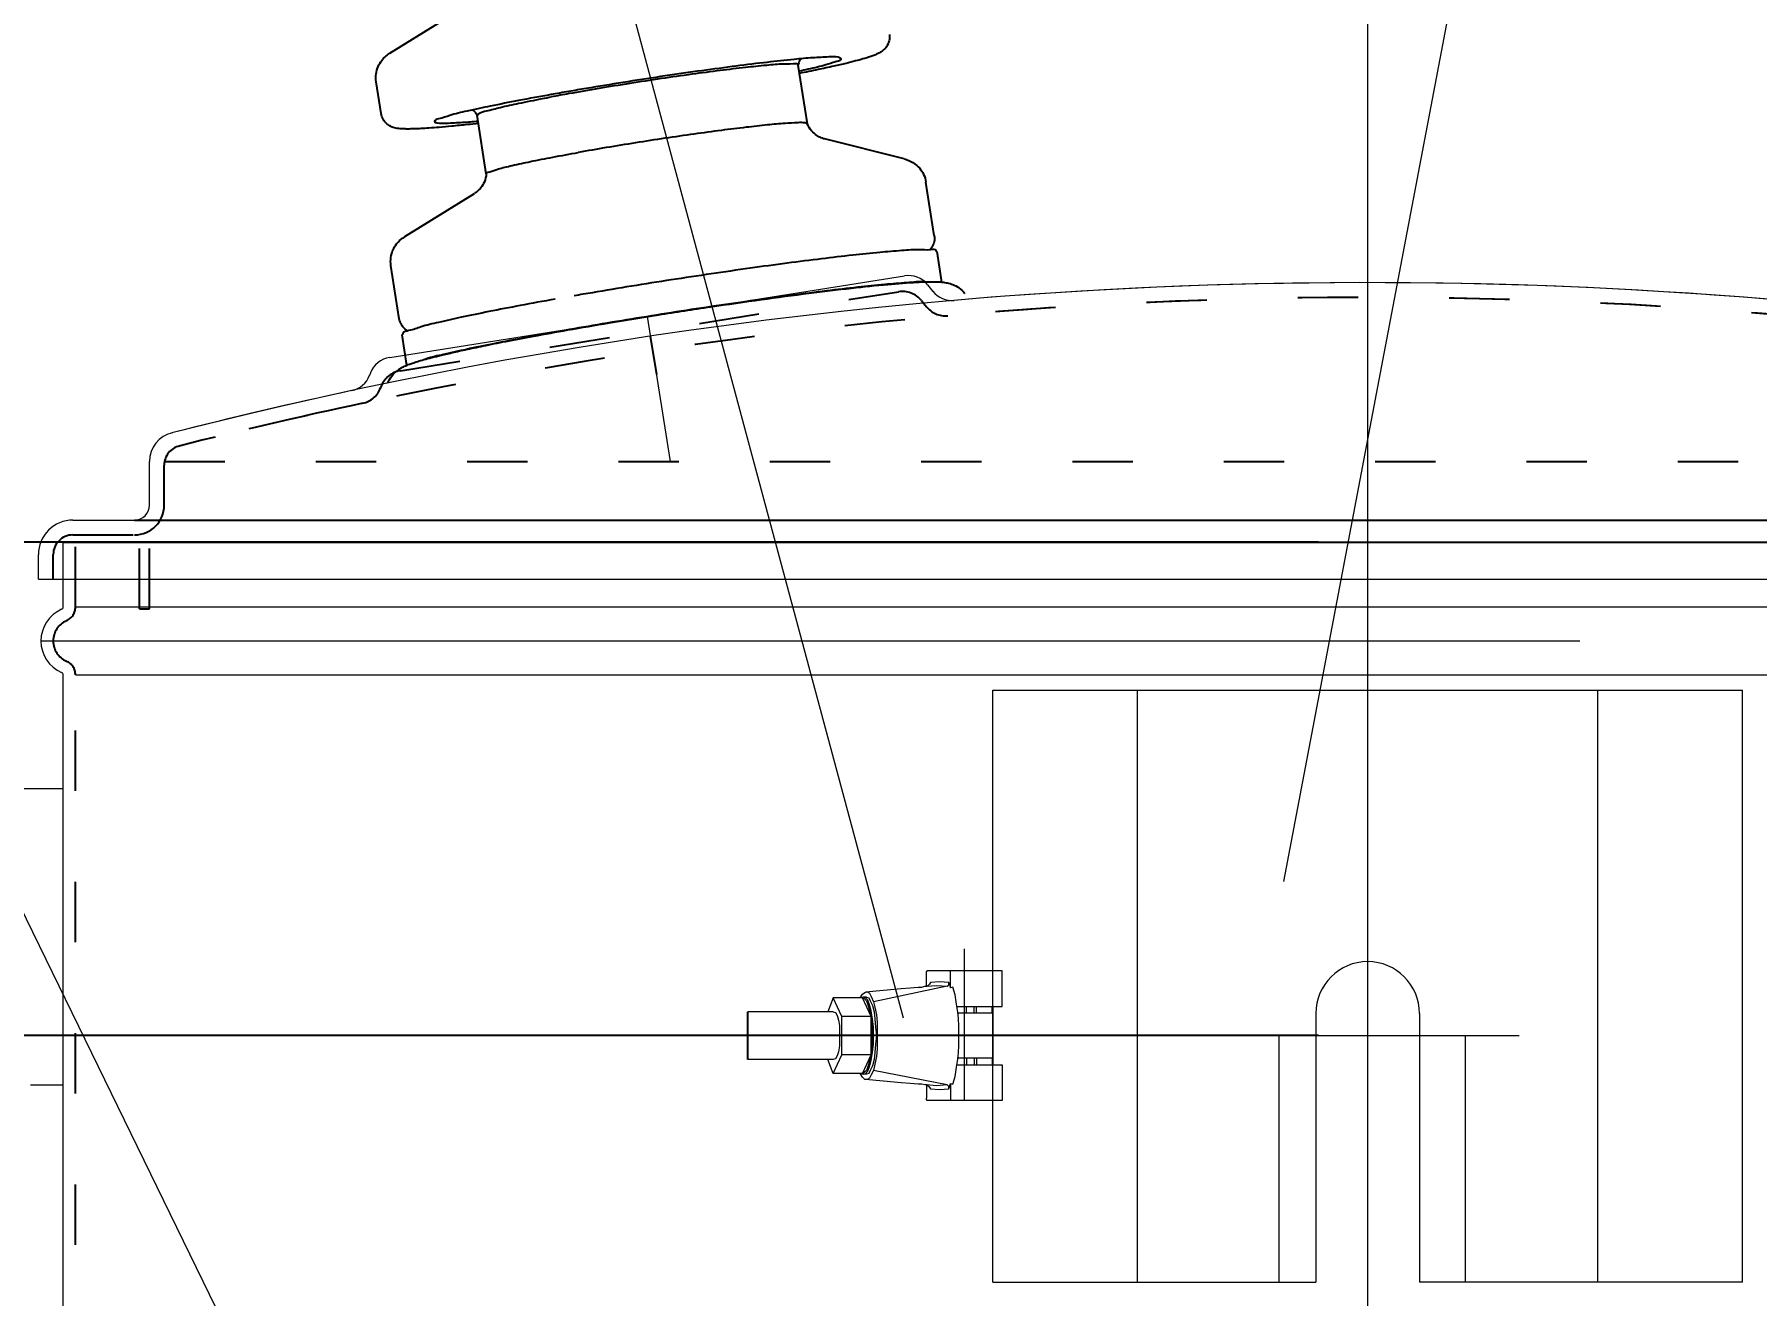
# Model space of a CAD drawing. Header units: millimetres. Extents: x 104833 to 218395, y -330386 to -125668.
# Drawn here: x 107065.6 to 107414.7, y -127073 to -126817.4 of the extents above; entities that cross this region are included whole.
import ezdxf

# ---------------------------------------------------------------- set-up
doc = ezdxf.new("R2010")
doc.units = ezdxf.units.MM
doc.header["$LTSCALE"] = 13
for name, pattern in [('1 实线', [0]), ('ACAD_ISO03W100', [1.18, 0.47, -0.71]), ('ACAD_ISO04W100', [30, 24, -3, 0, -3]), ('CENTER', [50.8, 31.75, -6.35, 6.35, -6.35])]:
    doc.linetypes.add(name, pattern=pattern)
doc.layers.get('0').update_dxf_attribs({"color": 1, "linetype": 'CENTER'})
for name, color, linetype in [('02___PRT_ALL_AXES', 7, 'Continuous'), ('CORE', 5, 'Continuous'), ('PDF_Visible (ANSI)', 7, 'Continuous'), ('PDF_Visible Narrow (ANSI)', 7, 'Continuous'), ('粗实线', 4, 'Continuous')]:
    doc.layers.add(name, color=color, linetype=linetype)
doc.layers.add('标注、文本', color=3, linetype='Continuous', lineweight=25)
doc.layers.add('铁心', color=3, linetype='Continuous', lineweight=0)
doc.styles.get("Standard").update_dxf_attribs({"font": 'gbenor.shx', "bigfont": 'gbcbig.shx'})
doc.dimstyles.new('1-15', dxfattribs={"dimscale": 20, "dimtxt": 3.5, "dimasz": 2, "dimexe": 1.5, "dimexo": 0.5, "dimgap": 0.5, "dimtad": 1, "dimtoh": 1, "dimdec": 1, "dimdsep": 46, "dimtxsty": 'Standard', "dimcen": 2.5, "dimclrd": 3, "dimclre": 3, "dimclrt": 3, "dimadec": 0, "dimazin": 2, "dimtfac": 1, "dimtdec": 1, "dimtmove": 0, "dimatfit": 2, "dimfxl": 1, "dimarcsym": 0})

# ---------------------------------------------------------------- blocks, each defined once
blk = doc.blocks.new('*D522')
at = {"layer": 'Defpoints', "color": 0, "transparency": 16777216}
for p in [(107335.89, -126920.33), (106948.36, -127020.33), (107335.89, -127020.33)]:
    blk.add_point(p, dxfattribs=at)
at = {"layer": '标注、文本', "color": 3, "lineweight": -2, "transparency": 16777216}
for p, q in [((107325.89, -126920.33), (106918.36, -126920.33)), ((106948.36, -126960.33), (106948.36, -126980.33)), ((107325.89, -127020.33), (106918.36, -127020.33))]:
    blk.add_line(p, q, dxfattribs=at)
at = {"layer": '标注、文本', "color": 3, "transparency": 16777216}
for points in [[(106941.7, -126960.33), (106955.03, -126960.33), (106948.36, -126920.33)], [(106941.7, -126980.33), (106955.03, -126980.33), (106948.36, -127020.33)]]:
    blk.add_solid(points, dxfattribs=at)
at = {"layer": '标注、文本', "color": 3, "transparency": 16777216, "insert": (106903.36, -126970.33), "char_height": 70, "attachment_point": 5, "rotation": 90}
blk.add_mtext('4.72', dxfattribs=at)
blk = doc.blocks.new('*D523')
at = {"layer": 'Defpoints', "color": 0, "transparency": 16777216}
for p in [(107335.89, -127020.33), (106949.9, -127570.33), (107335.89, -127570.33)]:
    blk.add_point(p, dxfattribs=at)
at = {"layer": '标注、文本', "color": 3, "lineweight": -2, "transparency": 16777216}
for p, q in [((107325.89, -127020.33), (106919.9, -127020.33)), ((106949.9, -127060.33), (106949.9, -127530.33)), ((107325.89, -127570.33), (106919.9, -127570.33))]:
    blk.add_line(p, q, dxfattribs=at)
at = {"layer": '标注、文本', "color": 3, "transparency": 16777216}
for points in [[(106943.23, -127060.33), (106956.56, -127060.33), (106949.9, -127020.33)], [(106943.23, -127530.33), (106956.56, -127530.33), (106949.9, -127570.33)]]:
    blk.add_solid(points, dxfattribs=at)
at = {"layer": '标注、文本', "color": 3, "transparency": 16777216, "insert": (106904.9, -127295.33), "char_height": 70, "attachment_point": 5, "rotation": 90}
blk.add_mtext('21.65', dxfattribs=at)
blk = doc.blocks.new('erfwefwef')
at = {"color": 7, "linetype": 'Continuous'}
blk.add_line((92484.52, -140105.1), (92483.81, -140105.14), dxfattribs=at)
for centre, radius, start, end in [((92521.2, -140802.37), 698.08, 96.80191, 97.1044), ((92496.4, -140576.1), 470.02, 97.0663, 97.515)]:
    blk.add_arc(centre, radius, start, end, dxfattribs=at)
for points, start_tangent, end_tangent in [([(92483.81, -140105.14), (92478.27, -140105.45), (92471.85, -140105.91), (92464.78, -140106.49), (92457.28, -140107.18), (92449.63, -140107.96), (92442.07, -140108.79), (92438.52, -140109.2)], (-0.998498, -0.054784), (-0.992957, -0.118479)), ([(92485.21, -140106.27), (92485.23, -140106.23), (92484.3, -140106.02), (92482.16, -140105.95), (92478.87, -140106.02), (92474.57, -140106.23), (92469.43, -140106.57), (92463.63, -140107.03), (92457.4, -140107.59), (92450.99, -140108.23), (92444.63, -140108.93), (92438.58, -140109.65)], (0.440916, 0.897548), (-0.992317, -0.123719)), ([(92493.95, -140105.4), (92493.46, -140105.14), (92491.53, -140104.98), (92488.28, -140104.98), (92484.52, -140105.1)], (-0.678693, 0.734422), (-0.998552, -0.053802)), ([(92485.88, -140105.06), (92485.65, -140105.37), (92485.26, -140106.32)], (-0.63668, -0.771128), (-0.229485, -0.973312)), ([(92485.38, -140107.5), (92487.26, -140107.18), (92490.84, -140106.49), (92493.1, -140105.91), (92493.99, -140105.45), (92493.95, -140105.4)], (0.986703, 0.162533), (-0.678693, 0.734422)), ([(92419.78, -140113.03), (92420.1, -140112.72), (92421.68, -140112.26), (92424.45, -140111.7), (92428.29, -140111.06), (92433.06, -140110.37), (92434.93, -140110.11)], (0.440916, 0.897548), (0.991318, 0.131484)), ([(92434.87, -140109.65), (92428.26, -140110.51), (92422.48, -140111.34), (92420.22, -140111.69)], (-0.992317, -0.123719), (-0.987235, -0.159268)), ([(92420.22, -140111.69), (92417.73, -140112.11), (92414.16, -140112.8), (92411.89, -140113.39), (92411.01, -140113.84), (92411.01, -140113.86)], (-0.987235, -0.159268), (0.462958, -0.88638)), ([(92411.01, -140113.86), (92411.54, -140114.15), (92413.46, -140114.31), (92416.71, -140114.31), (92419.86, -140114.22)], (0.462958, -0.88638), (0.998736, 0.050267)), ([(92419.74, -140113.03), (92419.14, -140112.16), (92418.87, -140111.91)], (-0.422004, 0.906594), (-0.782341, 0.62285)), ([(92398.79, -140166.33), (92399.66, -140164.96), (92400.51, -140164.14), (92401.37, -140163.56), (92402.15, -140163.17), (92402.93, -140162.87), (92403.78, -140162.6), (92404.77, -140162.32), (92405.99, -140162.03), (92407.5, -140161.7), (92409.4, -140161.32), (92411.78, -140160.89), (92414.76, -140160.39), (92418.48, -140159.8), (92423.1, -140159.13), (92428.8, -140158.36), (92435.78, -140157.47), (92444.25, -140156.46), (92454.32, -140155.36), (92464.96, -140154.3), (92475.32, -140153.36), (92485.02, -140152.58), (92493.71, -140152), (92501.1, -140151.63), (92507.02, -140151.5)], (0.409765, 0.912191), (1, 0)), ([(92507.02, -140151.5), (92508.74, -140151.51), (92510.1, -140151.57), (92511.22, -140151.65), (92512.19, -140151.77), (92513.13, -140151.98), (92514.21, -140152.36), (92515.42, -140153.08), (92516.57, -140154.27)], (1, 0), (0.586154, -0.8102))]:
    blk.add_spline(points, degree=3, dxfattribs=dict(at, start_tangent=start_tangent, end_tangent=end_tangent))
at = {"layer": '02___PRT_ALL_AXES', "color": 7, "linetype": 'Continuous'}
for p, q in [((92402.71, -140099.56), (92414.56, -140093.06)), ((92400.29, -140111.69), (92399.62, -140105.21)), ((92486.49, -140118.29), (92485.26, -140106.29)), ((92420.96, -140125), (92419.73, -140113)), ((92505.71, -140126.41), (92489.79, -140121.52)), ((92403.78, -140136.85), (92418.38, -140128.84)), ((92511.01, -140142.24), (92509.89, -140131.33)), ((92401.8, -140153.42), (92400.68, -140142.51)), ((92511.35, -140145.51), (92511.99, -140151.75)), ((92402.14, -140156.69), (92402.78, -140162.93))]:
    blk.add_line(p, q, dxfattribs=at)
for centre, radius, start, end in [((92507.06, -140183.76), 32.31, 90.0652, 90.4054), ((92507.06, -140178.08), 26.62, 89.2344, 90.0787)]:
    blk.add_arc(centre, radius, start, end, dxfattribs=at)
for points, start_tangent, end_tangent in [([(92399.62, -140105.21), (92399.69, -140103.61), (92400.19, -140102.12), (92400.98, -140100.95), (92401.85, -140100.12), (92402.71, -140099.56)], (-0.101876, 0.994797), (0.876672, 0.481089)), ([(92504.04, -140101.06), (92503.91, -140102.37), (92503.33, -140103.51), (92502.58, -140104.25), (92501.89, -140104.67), (92501.23, -140104.95), (92500.49, -140105.21), (92499.59, -140105.46), (92498.43, -140105.75), (92496.92, -140106.07), (92494.97, -140106.45), (92492.45, -140106.9), (92489.22, -140107.43), (92485.43, -140108)], (0.101876, -0.994797), (-0.989508, -0.144476)), ([(92419.91, -140114.71), (92417.64, -140114.84), (92414.45, -140114.99), (92411.88, -140115.09), (92409.83, -140115.14), (92408.19, -140115.15), (92406.88, -140115.14), (92405.84, -140115.11), (92404.99, -140115.06), (92404.3, -140114.99), (92403.7, -140114.91), (92403.14, -140114.79), (92402.56, -140114.6), (92401.92, -140114.27), (92401.21, -140113.69), (92400.63, -140112.87), (92400.29, -140111.69)], (-0.998254, -0.059076), (-0.101876, 0.994797)), ([(92486.46, -140118.3), (92486.06, -140118.09), (92484.54, -140117.96), (92481.97, -140117.96), (92478.44, -140118.09), (92474.07, -140118.34), (92469.01, -140118.7), (92463.42, -140119.16), (92457.51, -140119.7), (92451.46, -140120.31), (92445.49, -140120.97), (92439.81, -140121.65)], (-0.654286, 0.756247), (-0.992317, -0.123719)), ([(92489.79, -140121.52), (92489.15, -140121.27), (92488.28, -140120.73), (92487.27, -140119.73), (92486.48, -140118.27)], (-0.955987, 0.293409), (-0.33536, 0.94209)), ([(92420.98, -140124.97), (92420.97, -140124.96), (92421.67, -140124.6), (92423.46, -140124.14), (92426.28, -140123.59), (92430.03, -140122.98), (92434.59, -140122.33), (92439.81, -140121.65)], (-0.505893, 0.862596), (0.992317, 0.123719)), ([(92420.96, -140124.98), (92420.48, -140126.58), (92419.7, -140127.76), (92418.95, -140128.46), (92418.38, -140128.84)], (-0.137445, -0.990509), (-0.876672, -0.481089)), ([(92505.71, -140126.41), (92506.67, -140126.79), (92507.7, -140127.42), (92508.7, -140128.4), (92509.5, -140129.75), (92509.89, -140131.33)], (0.955987, -0.293409), (0.101876, -0.994797)), ([(92400.68, -140142.51), (92400.75, -140140.9), (92401.26, -140139.41), (92402.04, -140138.24), (92402.92, -140137.41), (92403.78, -140136.85)], (-0.101876, 0.994797), (0.876672, 0.481089)), ([(92511.24, -140145.5), (92511.23, -140145.36), (92510.1, -140145.09), (92507.77, -140144.95), (92504.3, -140144.95), (92499.77, -140145.09), (92494.28, -140145.36), (92487.95, -140145.76), (92480.93, -140146.28), (92473.36, -140146.91), (92465.42, -140147.63), (92457.29, -140148.43), (92449.15, -140149.28), (92441.17, -140150.18), (92437.43, -140150.62)], (0.11334, 0.993556), (-0.992841, -0.119443)), ([(92511.01, -140142.24), (92510.91, -140143.49), (92510.37, -140144.6), (92509.94, -140145.1)], (0.101876, -0.994797), (-0.721034, -0.692899)), ([(92433.54, -140151.1), (92426.44, -140152.02), (92420, -140152.92), (92414.39, -140153.77), (92409.73, -140154.57), (92406.11, -140155.29), (92403.63, -140155.92), (92402.33, -140156.44), (92402.25, -140156.71)], (-0.992317, -0.123719), (-0.11334, -0.993556)), ([(92506.83, -140151.46), (92504.97, -140151.5), (92500.44, -140151.64), (92494.95, -140151.91), (92488.62, -140152.31), (92481.6, -140152.83), (92474.03, -140153.45), (92466.09, -140154.17), (92457.96, -140154.97), (92449.82, -140155.83), (92441.84, -140156.73), (92434.21, -140157.65)], (-0.999975, -0.00701), (-0.992317, -0.123719)), ([(92508.67, -140151.52), (92508.44, -140151.5), (92507.41, -140151.46)], (-0.996015, 0.089183), (-0.999906, 0.013675)), ([(92403.42, -140156.01), (92402.75, -140155.45), (92402.16, -140154.62), (92401.8, -140153.42)], (-0.844903, 0.53492), (-0.101876, 0.994797)), ([(92434.21, -140157.65), (92427.11, -140158.56), (92420.67, -140159.46), (92415.06, -140160.32), (92410.4, -140161.12), (92406.78, -140161.84), (92406.34, -140161.97)], (-0.992317, -0.123719), (-0.958198, -0.286105))]:
    blk.add_spline(points, degree=3, dxfattribs=dict(at, start_tangent=start_tangent, end_tangent=end_tangent))

msp = doc.modelspace()

# ---------------------------------------------------------------- linework, layer by layer
at = {"color": 7, "linetype": '1 实线', "lineweight": 0}
for p, q in [((107137.6, -126882.85), (107241.99, -126866.32)), ((107246.66, -126868.11), (107247.74, -126869.46)), ((107133.71, -126886), (107133.53, -126886.49)), ((107088.89, -126912.83), (107088.89, -126903.97)), ((107073.39, -126915.83), (107085.89, -126915.83)), ((107066.39, -126927.83), (107066.39, -126922.83)), ((107071.39, -126933.45), (107071.39, -126920.33)), ((107066.39, -126927.83), (107069.39, -126927.83)), ((107069.39, -126927.83), (107605.39, -126927.83)), ((107597.89, -126933.45), (107073.89, -126933.45)), ((107071.39, -127676.33), (107071.39, -126947.2)), ((107073.89, -126947.2), (107597.89, -126947.2)), ((107259.88, -126950.33), (107411.89, -126950.33)), ((107259.88, -127070.33), (107259.88, -126950.33)), ((107289.21, -127070.33), (107289.21, -126950.33)), ((107382.56, -127070.33), (107382.56, -126950.33)), ((107411.89, -127070.33), (107411.89, -126950.33)), ((107071.39, -126970.33), (107016.39, -126970.33)), ((107325.39, -127015.83), (107325.39, -127070.33)), ((107346.39, -127015.83), (107346.39, -127070.33)), ((107325.39, -127020.33), (107317.88, -127020.33)), ((107317.88, -127020.33), (107317.88, -127070.33)), ((107346.39, -127020.33), (107355.62, -127020.33)), ((107355.62, -127020.33), (107355.62, -127070.33)), ((107064.77, -127030.33), (107071.39, -127030.33)), ((107259.88, -127070.33), (107325.39, -127070.33)), ((107259.88, -127070.33), (107325.39, -127070.33)), ((107411.89, -127070.33), (107346.39, -127070.33)), ((107411.89, -127070.33), (107346.39, -127070.33))]:
    msp.add_line(p, q, dxfattribs=at)
for centre, radius, start, end in [((107242.77, -126871.26), 5, 39, 99), ((107335.89, -127848.17), 980.47, 75.68133, 104.31867), ((107251.63, -126866.31), 5, 219, 274.9048), ((107335.89, -127848.17), 980.47, 75.68133, 94.90476), ((107138.38, -126887.79), 5, 99, 159), ((107128.86, -126884.69), 5, 282.1272, 339), ((107335.89, -127848.17), 980.47, 102.12722, 104.31867), ((107094.89, -126903.97), 6, 102.4958, 180), ((107073.39, -126922.83), 7, 90, 180), ((107085.89, -126912.83), 3, 270, 0), ((107085.89, -126912.83), 3, 270, 0), ((107070.89, -126933.45), 0.5, 293.5782, 0), ((107073.89, -126940.33), 7, 113.5782, 246.4218), ((107070.89, -126947.2), 0.5, 0, 66.4218), ((107070.89, -126947.2), 0.5, 0, 66.4218), ((107335.89, -127015.83), 10.5, 0, 180)]:
    msp.add_arc(centre, radius, start, end, dxfattribs=at)
at = {"layer": 'CORE', "color": 0, "linetype": 'ByBlock'}
msp.add_line((107210.19, -127025.17), (107210.19, -127015.48), dxfattribs=at)
at = {"layer": 'PDF_Visible (ANSI)', "lineweight": 13}
for points in [[(107234.1, -127011.42), (107237.69, -127011.11), (107241.29, -127010.8), (107243.16, -127010.64), (107244.72, -127010.48), (107245.51, -127010.48), (107246.13, -127010.33), (107246.6, -127010.33), (107246.6, -127010.33)], [(107250.66, -127010.33), (107235.66, -127013.45), (107235.97, -127014.55), (107236.29, -127016.11), (107236.44, -127017.67), (107236.44, -127019.39), (107236.44, -127021.27), (107236.44, -127022.98), (107236.29, -127024.55), (107235.97, -127026.11), (107235.66, -127027.36)], [(107246.29, -127010.33), (107246.44, -127010.33)], [(107246.44, -127007.67), (107246.44, -127007.36), (107246.6, -127007.2)], [(107246.44, -127010.33), (107246.44, -127007.67)], [(107247.22, -127009.55), (107247.07, -127009.86), (107246.91, -127010.02), (107246.76, -127010.17), (107246.44, -127010.33)], [(107250.97, -127009.55), (107251.29, -127010.64), (107251.29, -127007.2), (107246.6, -127007.2)], [(107250.66, -127010.33), (107250.82, -127010.17), (107250.97, -127010.02), (107250.97, -127009.55)], [(107261.76, -127014.39), (107261.76, -127007.2), (107251.29, -127007.2)], [(107251.76, -127010.48), (107251.29, -127010.64)], [(107251.76, -127030.17), (107252.22, -127028.61), (107252.54, -127026.73), (107252.85, -127024.7), (107253.01, -127022.52), (107253.01, -127020.33), (107253.01, -127018.14), (107252.85, -127015.95), (107252.54, -127013.92), (107252.22, -127012.05), (107251.76, -127010.48)], [(107235.19, -127016.42), (107233.47, -127012.67), (107227.54, -127012.67), (107226.44, -127015.48)], [(107235.19, -127024.23), (107235.19, -127016.42), (107229.26, -127016.42), (107227.54, -127012.67)], [(107233.01, -127012.67), (107233.47, -127011.89), (107233.94, -127011.58), (107234.41, -127011.42), (107234.88, -127011.73), (107235.19, -127012.36), (107235.66, -127013.45)], [(107233.16, -127027.98), (107233.63, -127028.14), (107234.1, -127027.98), (107234.57, -127027.52), (107234.88, -127026.58), (107235.19, -127025.33), (107235.51, -127023.77), (107235.66, -127022.05), (107235.66, -127020.33), (107235.66, -127018.61), (107235.51, -127016.89), (107235.19, -127015.33), (107234.88, -127014.08), (107234.57, -127013.14), (107234.1, -127012.67), (107233.63, -127012.52), (107233.16, -127012.67)], [(107233.47, -127012.67), (107233.79, -127012.83), (107234.26, -127013.3), (107234.57, -127014.08), (107234.88, -127015.17), (107235.19, -127016.42), (107235.35, -127017.98), (107235.35, -127019.55), (107235.35, -127021.11), (107235.35, -127022.67), (107235.19, -127024.23), (107234.88, -127025.48), (107234.57, -127026.58), (107234.26, -127027.36), (107233.79, -127027.83), (107233.47, -127027.98)], [(107234.26, -127012.52), (107234.72, -127012.67), (107235.04, -127013.3), (107235.51, -127014.23), (107235.82, -127015.48), (107235.97, -127016.89), (107236.13, -127018.61), (107236.29, -127020.33), (107236.13, -127022.05), (107235.97, -127023.77), (107235.82, -127025.17), (107235.51, -127026.42), (107235.04, -127027.36), (107234.72, -127027.98), (107234.26, -127028.14), (107233.63, -127028.14)], [(107234.26, -127012.52), (107233.63, -127012.52)], [(107227.54, -127015.48), (107228.01, -127015.64), (107228.32, -127016.27), (107228.63, -127017.2), (107228.79, -127018.3), (107228.79, -127019.7), (107228.79, -127020.95), (107228.79, -127022.36), (107228.63, -127023.61), (107228.32, -127024.39), (107228.01, -127025.02), (107227.54, -127025.17), (107210.19, -127025.17)], [(107227.54, -127015.48), (107210.19, -127015.48)], [(107233.47, -127027.98), (107235.19, -127024.23), (107229.26, -127024.23), (107229.26, -127016.42)], [(107252.69, -127014.39), (107261.76, -127014.39)], [(107259.72, -127015.8), (107252.69, -127015.8)], [(107254.57, -127015.8), (107254.57, -127014.39)], [(107256.13, -127015.8), (107256.13, -127014.39)], [(107256.6, -127015.8), (107256.6, -127014.39)], [(107259.72, -127015.8), (107259.72, -127014.39)], [(107259.88, -127014.39), (107259.88, -127026.27)], [(107227.54, -127027.98), (107229.26, -127024.23)], [(107233.47, -127027.98), (107227.54, -127027.98), (107226.44, -127025.17)], [(107235.66, -127027.36), (107235.19, -127028.3), (107234.88, -127028.92), (107234.41, -127029.23), (107233.94, -127029.23), (107233.47, -127028.77), (107233.01, -127027.98)], [(107250.66, -127030.33), (107235.66, -127027.36)], [(107259.72, -127024.86), (107252.69, -127024.86)], [(107252.69, -127026.27), (107261.76, -127026.27), (107261.76, -127033.45)], [(107254.57, -127024.86), (107254.57, -127026.27)], [(107256.13, -127024.86), (107256.13, -127026.27)], [(107256.6, -127024.86), (107256.6, -127026.27)], [(107259.72, -127024.86), (107259.72, -127026.27)], [(107246.6, -127030.33), (107246.13, -127030.33), (107245.51, -127030.17), (107244.72, -127030.17), (107243.16, -127030.02), (107241.29, -127029.86), (107237.69, -127029.55), (107234.1, -127029.23)], [(107246.44, -127030.33), (107246.29, -127030.33)], [(107246.44, -127030.33), (107246.44, -127032.98)], [(107246.44, -127030.33), (107246.76, -127030.48), (107246.91, -127030.64), (107247.22, -127031.11)], [(107251.29, -127030.02), (107251.29, -127033.45), (107246.6, -127033.45)], [(107250.97, -127031.11), (107250.97, -127030.95), (107250.97, -127030.64), (107250.82, -127030.48), (107250.66, -127030.33)], [(107250.97, -127031.11), (107251.29, -127030.02)], [(107251.29, -127030.02), (107251.76, -127030.17)], [(107246.6, -127033.45), (107246.44, -127033.3), (107246.44, -127032.98)], [(107261.76, -127033.45), (107251.29, -127033.45)]]:
    msp.add_lwpolyline(points, dxfattribs=at)
at = {"layer": 'PDF_Visible Narrow (ANSI)', "lineweight": 13}
for points in [[(107246.44, -127010.33), (107248.47, -127010.17), (107250.66, -127010.33)], [(107250.97, -127009.55), (107249.1, -127009.39), (107247.22, -127009.55)], [(107250.66, -127030.33), (107248.47, -127030.48), (107246.44, -127030.33)], [(107247.22, -127031.11), (107249.1, -127031.27), (107250.97, -127031.11)]]:
    msp.add_lwpolyline(points, dxfattribs=at)
at = {"layer": '标注、文本', "color": 1, "linetype": 'ACAD_ISO04W100', "lineweight": 15}
for p, q in [((107335.89, -127057.23), (107335.89, -126809.86)), ((107189.79, -126874.59), (107194.45, -126903.97)), ((107066.89, -126940.33), (107602.39, -126940.33)), ((107335.89, -127937.24), (107335.89, -126955.55)), ((107254.14, -127033.45), (107254.14, -127002.74)), ((107174.16, -127020.33), (107235.61, -127020.33)), ((107305.16, -127020.33), (107366.61, -127020.33))]:
    msp.add_line(p, q, dxfattribs=at)
at = {"layer": '标注、文本'}
for p, q in [((107190.39, -126878.56), (107191.7, -126886.33)), ((107135.89, -126888.69), (107135.76, -126889.04)), ((107085.89, -126915.83), (107580.69, -126915.83)), ((107085.89, -126920.33), (107585.89, -126920.33))]:
    msp.add_line(p, q, dxfattribs=at)
at = {"layer": '粗实线', "color": 2, "linetype": 'ACAD_ISO03W100', "ltscale": 2}
for p, q in [((107139.78, -126885.55), (107240.75, -126869.55)), ((107245.41, -126871.35), (107246.41, -126872.58)), ((107091.89, -126912.83), (107091.89, -126904.7)), ((107091.95, -126903.97), (107579.82, -126903.97)), ((107073.39, -126918.83), (107085.89, -126918.83)), ((107086.89, -126933.83), (107086.89, -126918.74)), ((107088.89, -126933.83), (107088.89, -126918.02)), ((107069.39, -126927.83), (107069.39, -126922.83)), ((107073.89, -126933.45), (107073.89, -126920.33)), ((107086.89, -126933.83), (107088.89, -126933.83)), ((107073.89, -127676.33), (107073.89, -126947.2))]:
    msp.add_line(p, q, dxfattribs=at)
at = {"layer": '粗实线', "ltscale": 2}
msp.add_line((107071.39, -126920.33), (107600.39, -126920.33), dxfattribs=at)
at = {"layer": '粗实线', "color": 2, "linetype": 'ACAD_ISO03W100', "ltscale": 2}
for centre, radius, start, end in [((107335.89, -127849.61), 978.91, 75.74867, 104.25133), ((107241.53, -126874.49), 5, 39, 99), ((107335.89, -127849.61), 978.91, 75.74867, 94.99043), ((107250.3, -126869.43), 5, 219, 274.9904), ((107140.56, -126890.48), 5, 99, 159), ((107131.09, -126887.25), 5, 282.0138, 339), ((107335.89, -127849.61), 978.91, 102.01377, 104.25133), ((107095.89, -126904.7), 4, 102.3972, 180), ((107085.89, -126912.83), 6, 270, 0), ((107073.39, -126922.83), 4, 90, 180), ((107070.89, -126933.45), 3, 293.5782, 0), ((107073.89, -126940.33), 4.5, 113.5782, 246.4218), ((107070.89, -126947.2), 3, 0, 66.4218)]:
    msp.add_arc(centre, radius, start, end, dxfattribs=at)
at = {"layer": '铁心'}
for points in [[(107318.91, -126989.1), (107454.43, -126275.82), (107454.43, -126275.82)], [(107119.64, -127110.91), (106715.06, -126281.31), (106715.06, -126281.31)], [(107241.8, -127016.79), (107044.25, -126282.63), (107044.25, -126282.63)]]:
    msp.add_lwpolyline(points, dxfattribs=at)

# ---------------------------------------------------------------- block references
at = {"layer": '标注、文本', "rotation": 2.99999999998395}
msp.add_blockref('erfwefwef', (7529.32, 8250.38), dxfattribs=at)

# ---------------------------------------------------------------- dimensions: what is measured, and where the dimension line sits
at = {"layer": '标注、文本'}
dim = msp.add_linear_dim(base=(106948.36, -127020.33), p1=(107335.89, -126920.33), p2=(107335.89, -127020.33), angle=90, text='4.72', dimstyle='1-15', dxfattribs=at)
dim.commit()
dim.dimension.update_dxf_attribs({"geometry": '*D522', "text_midpoint": (106948.36, -126970.33), "dimtype": 160})
dim = msp.add_linear_dim(base=(106949.9, -127570.33), p1=(107335.89, -127020.33), p2=(107335.89, -127570.33), angle=90, text='21.65', dimstyle='1-15', dxfattribs=at)
dim.commit()
dim.dimension.update_dxf_attribs({"geometry": '*D523', "text_midpoint": (106904.9, -127295.33)})

doc.saveas('drawing.dxf')
